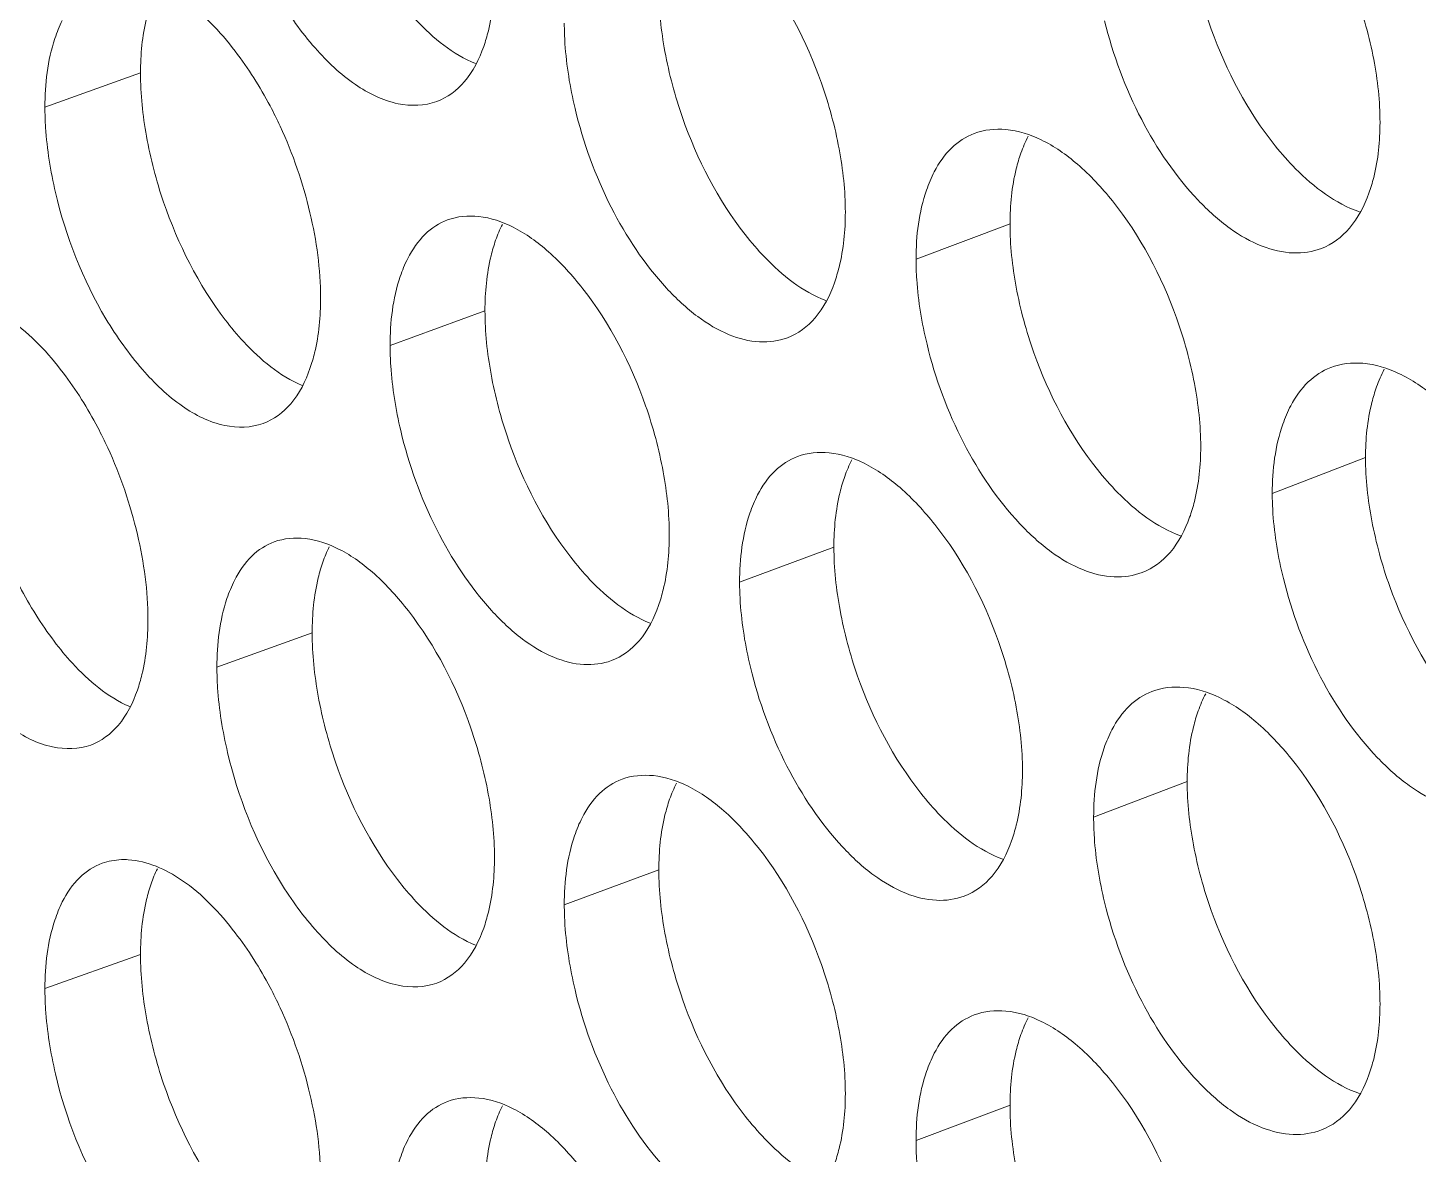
# Model space of a CAD drawing. Header units: millimetres. Extents: x 1177 to 4147, y 93 to 2194.
# Drawn here: x 2523.21 to 2535.62, y 933.59 to 943.65 of the extents above; entities that cross this region are included whole.
import ezdxf

# ---------------------------------------------------------------- set-up
doc = ezdxf.new("R2010")
doc.units = ezdxf.units.MM
doc.header["$LTSCALE"] = 0.1
doc.layers.get('0').update_dxf_attribs({"lineweight": 13})
doc.layers.add('标注', color=251, linetype='Continuous', lineweight=9)

# ---------------------------------------------------------------- blocks, each defined once
blk = doc.blocks.new('02')
at = {"layer": '标注'}
for p, q in [((4375.148, 938.768), (4373.928, 938.332)), ((4375.148, 938.768), (4373.928, 938.332)), ((4386.242, 936.843), (4385.043, 936.392)), ((4379.543, 935.733), (4378.332, 935.29)), ((4379.543, 935.733), (4378.332, 935.29)), ((4390.778, 933.859), (4389.588, 933.403)), ((4383.995, 932.718), (4382.792, 932.269)), ((4383.995, 932.718), (4382.792, 932.269)), ((4377.338, 931.623), (4376.123, 931.183)), ((4388.503, 929.724), (4387.309, 929.27)), ((4388.503, 929.724), (4387.309, 929.27)), ((4381.761, 928.597), (4380.555, 928.152)), ((4375.148, 927.518), (4373.928, 927.082)), ((4386.242, 925.593), (4385.043, 925.142))]:
    blk.add_line(p, q, dxfattribs=at)
for points, knots in [([(4376.259, 941.346), (4376.391, 940.782), (4376.708, 939.978), (4377.334, 939.099), (4377.698, 938.751), (4377.889, 938.62)], [0, 0, 0, 0, 0.537696, 0.785444, 1, 1, 1, 1]), ([(4390.963, 938.135), (4390.963, 938.405), (4390.9, 938.966), (4390.6, 940.053), (4390.186, 940.827), (4389.831, 941.268)], [0, 0, 0, 0, 0.239711, 0.497019, 1, 1, 1, 1]), ([(4388.503, 940.974), (4388.503, 940.703), (4388.565, 940.143), (4388.862, 939.055), (4389.272, 938.28), (4389.626, 937.839)], [0, 0, 0, 0, 0.239923, 0.49737, 1, 1, 1, 1]), ([(4384.141, 936.992), (4384.141, 937.262), (4384.079, 937.823), (4383.785, 938.911), (4383.38, 939.688), (4383.03, 940.132)], [0, 0, 0, 0, 0.239931, 0.497473, 1, 1, 1, 1]), ([(4376.356, 939.045), (4376.161, 939.298), (4375.776, 939.716), (4375.235, 939.962), (4374.992, 939.977)], [0, 0, 0, 0, 0.568444, 1, 1, 1, 1]), ([(4376.356, 939.045), (4376.161, 939.298), (4375.776, 939.716), (4375.235, 939.962), (4374.992, 939.977)], [0, 0, 0, 0, 0.568444, 1, 1, 1, 1]), ([(4379.527, 939.106), (4379.55, 939.172), (4379.635, 939.464), (4379.664, 939.772), (4379.664, 940.007)], [0, 0, 0, 0, 0.22821, 1, 1, 1, 1]), ([(4378.426, 939.725), (4378.502, 939.627), (4378.782, 939.294), (4379.133, 939.004), (4379.423, 938.887)], [0, 0, 0, 0, 0.28439, 1, 1, 1, 1]), ([(4381.761, 939.847), (4381.761, 939.577), (4381.822, 939.016), (4382.113, 937.928), (4382.515, 937.15), (4382.864, 936.705)], [0, 0, 0, 0, 0.240142, 0.497822, 1, 1, 1, 1]), ([(4375.283, 939.669), (4375.26, 939.603), (4375.176, 939.31), (4375.148, 939.003), (4375.148, 938.768)], [0, 0, 0, 0, 0.227846, 1, 1, 1, 1]), ([(4375.283, 939.669), (4375.26, 939.603), (4375.176, 939.31), (4375.148, 939.003), (4375.148, 938.768)], [0, 0, 0, 0, 0.227846, 1, 1, 1, 1]), ([(4374.15, 939.438), (4374.113, 939.364), (4373.971, 939.012), (4373.928, 938.626), (4373.928, 938.332)], [0, 0, 0, 0, 0.220347, 1, 1, 1, 1]), ([(4374.15, 939.438), (4374.113, 939.364), (4373.971, 939.012), (4373.928, 938.626), (4373.928, 938.332)], [0, 0, 0, 0, 0.220347, 1, 1, 1, 1]), ([(4380.555, 939.402), (4380.555, 939.315), (4380.568, 938.949), (4380.628, 938.586), (4380.692, 938.315)], [0, 0, 0, 0, 0.237664, 1, 1, 1, 1]), ([(4387.449, 939.434), (4387.555, 938.998), (4387.861, 938.177), (4388.457, 937.297), (4389.018, 936.784), (4389.432, 936.546), (4389.841, 936.447), (4390.103, 936.485), (4390.216, 936.529)], [0, 0, 0, 0, 0.307101, 0.593368, 0.717399, 0.82458, 0.91692, 1, 1, 1, 1]), ([(4376.929, 938.089), (4376.889, 938.176), (4376.724, 938.509), (4376.524, 938.826), (4376.356, 939.045)], [0, 0, 0, 0, 0.258962, 1, 1, 1, 1]), ([(4376.929, 938.089), (4376.889, 938.176), (4376.724, 938.509), (4376.524, 938.826), (4376.356, 939.045)], [0, 0, 0, 0, 0.258962, 1, 1, 1, 1]), ([(4378.928, 938.404), (4379.064, 938.454), (4379.328, 938.655), (4379.47, 938.945), (4379.527, 939.106)], [0, 0, 0, 0, 0.458276, 1, 1, 1, 1]), ([(4375.148, 938.768), (4375.148, 938.498), (4375.207, 937.937), (4375.492, 936.847), (4375.886, 936.067), (4376.229, 935.618)], [0, 0, 0, 0, 0.240361, 0.498273, 1, 1, 1, 1]), ([(4375.148, 938.768), (4375.148, 938.498), (4375.207, 937.937), (4375.492, 936.847), (4375.886, 936.067), (4376.229, 935.618)], [0, 0, 0, 0, 0.240361, 0.498273, 1, 1, 1, 1]), ([(4377.889, 938.62), (4378.053, 938.508), (4378.387, 938.339), (4378.773, 938.347), (4378.928, 938.404)], [0, 0, 0, 0, 0.54679, 1, 1, 1, 1]), ([(4373.928, 938.332), (4373.928, 938.245), (4373.941, 937.879), (4374, 937.515), (4374.063, 937.244)], [0, 0, 0, 0, 0.237593, 1, 1, 1, 1]), ([(4373.928, 938.332), (4373.928, 938.245), (4373.941, 937.879), (4374, 937.515), (4374.063, 937.244)], [0, 0, 0, 0, 0.237593, 1, 1, 1, 1]), ([(4380.692, 938.315), (4380.796, 937.88), (4381.094, 937.06), (4381.677, 936.177), (4382.226, 935.659), (4382.631, 935.417), (4383.031, 935.313), (4383.289, 935.346), (4383.401, 935.388)], [0, 0, 0, 0, 0.308628, 0.595689, 0.719688, 0.826459, 0.91799, 1, 1, 1, 1]), ([(4390.821, 937.233), (4390.845, 937.299), (4390.933, 937.592), (4390.963, 937.9), (4390.963, 938.135)], [0, 0, 0, 0, 0.228931, 1, 1, 1, 1]), ([(4377.446, 935.897), (4377.446, 936.262), (4377.339, 937.016), (4377.093, 937.735), (4376.929, 938.089)], [0, 0, 0, 0, 0.483858, 1, 1, 1, 1]), ([(4377.446, 935.897), (4377.446, 936.262), (4377.339, 937.016), (4377.093, 937.735), (4376.929, 938.089)], [0, 0, 0, 0, 0.483858, 1, 1, 1, 1]), ([(4385.785, 937.996), (4385.679, 937.956), (4385.472, 937.821), (4385.334, 937.619), (4385.276, 937.507)], [0, 0, 0, 0, 0.473099, 1, 1, 1, 1]), ([(4387.549, 937.134), (4387.414, 937.303), (4387.139, 937.599), (4386.678, 937.924), (4386.215, 938.075), (4385.912, 938.044), (4385.785, 937.996)], [0, 0, 0, 0, 0.31166, 0.579222, 0.803661, 1, 1, 1, 1]), ([(4389.626, 937.839), (4389.708, 937.737), (4390.01, 937.394), (4390.393, 937.1), (4390.703, 936.994)], [0, 0, 0, 0, 0.284942, 1, 1, 1, 1]), ([(4386.381, 937.745), (4386.358, 937.679), (4386.271, 937.386), (4386.242, 937.078), (4386.242, 936.843)], [0, 0, 0, 0, 0.228562, 1, 1, 1, 1]), ([(4385.276, 937.507), (4385.237, 937.432), (4385.089, 937.079), (4385.043, 936.689), (4385.043, 936.392)], [0, 0, 0, 0, 0.221251, 1, 1, 1, 1]), ([(4374.063, 937.244), (4374.195, 936.68), (4374.509, 935.876), (4375.131, 934.995), (4375.493, 934.646), (4375.683, 934.514)], [0, 0, 0, 0, 0.538094, 0.785773, 1, 1, 1, 1]), ([(4374.063, 937.244), (4374.195, 936.68), (4374.509, 935.876), (4375.131, 934.995), (4375.493, 934.646), (4375.683, 934.514)], [0, 0, 0, 0, 0.538094, 0.785773, 1, 1, 1, 1]), ([(4390.216, 936.529), (4390.353, 936.581), (4390.617, 936.783), (4390.763, 937.073), (4390.821, 937.233)], [0, 0, 0, 0, 0.46192, 1, 1, 1, 1]), ([(4388.675, 933.999), (4388.675, 934.269), (4388.612, 934.83), (4388.314, 935.917), (4387.903, 936.692), (4387.549, 937.134)], [0, 0, 0, 0, 0.239784, 0.49717, 1, 1, 1, 1]), ([(4379.066, 936.892), (4378.96, 936.853), (4378.752, 936.717), (4378.616, 936.514), (4378.558, 936.401)], [0, 0, 0, 0, 0.471136, 1, 1, 1, 1]), ([(4379.066, 936.892), (4378.96, 936.853), (4378.752, 936.717), (4378.616, 936.514), (4378.558, 936.401)], [0, 0, 0, 0, 0.471136, 1, 1, 1, 1]), ([(4380.791, 936.015), (4380.659, 936.183), (4380.391, 936.48), (4379.941, 936.808), (4379.489, 936.964), (4379.191, 936.938), (4379.066, 936.892)], [0, 0, 0, 0, 0.313314, 0.581411, 0.805175, 1, 1, 1, 1]), ([(4380.791, 936.015), (4380.659, 936.183), (4380.391, 936.48), (4379.941, 936.808), (4379.489, 936.964), (4379.191, 936.938), (4379.066, 936.892)], [0, 0, 0, 0, 0.313314, 0.581411, 0.805175, 1, 1, 1, 1]), ([(4384.002, 936.091), (4384.025, 936.157), (4384.112, 936.449), (4384.141, 936.757), (4384.141, 936.992)], [0, 0, 0, 0, 0.228498, 1, 1, 1, 1]), ([(4382.864, 936.705), (4382.942, 936.605), (4383.231, 936.268), (4383.595, 935.976), (4383.893, 935.863)], [0, 0, 0, 0, 0.284641, 1, 1, 1, 1]), ([(4386.242, 936.843), (4386.242, 936.573), (4386.303, 936.012), (4386.598, 934.924), (4387.006, 934.148), (4387.358, 933.706)], [0, 0, 0, 0, 0.239996, 0.497521, 1, 1, 1, 1]), ([(4379.679, 936.633), (4379.656, 936.568), (4379.571, 936.275), (4379.543, 935.968), (4379.543, 935.733)], [0, 0, 0, 0, 0.228131, 1, 1, 1, 1]), ([(4379.679, 936.633), (4379.656, 936.568), (4379.571, 936.275), (4379.543, 935.968), (4379.543, 935.733)], [0, 0, 0, 0, 0.228131, 1, 1, 1, 1]), ([(4378.558, 936.401), (4378.52, 936.326), (4378.376, 935.973), (4378.332, 935.586), (4378.332, 935.29)], [0, 0, 0, 0, 0.220694, 1, 1, 1, 1]), ([(4378.558, 936.401), (4378.52, 936.326), (4378.376, 935.973), (4378.332, 935.586), (4378.332, 935.29)], [0, 0, 0, 0, 0.220694, 1, 1, 1, 1]), ([(4385.043, 936.392), (4385.043, 936.305), (4385.057, 935.939), (4385.117, 935.576), (4385.183, 935.306)], [0, 0, 0, 0, 0.237713, 1, 1, 1, 1]), ([(4381.895, 932.872), (4381.895, 933.142), (4381.834, 933.703), (4381.542, 934.791), (4381.139, 935.569), (4380.791, 936.015)], [0, 0, 0, 0, 0.240004, 0.497624, 1, 1, 1, 1]), ([(4381.895, 932.872), (4381.895, 933.142), (4381.834, 933.703), (4381.542, 934.791), (4381.139, 935.569), (4380.791, 936.015)], [0, 0, 0, 0, 0.240004, 0.497624, 1, 1, 1, 1]), ([(4383.401, 935.388), (4383.537, 935.439), (4383.801, 935.64), (4383.945, 935.93), (4384.002, 936.091)], [0, 0, 0, 0, 0.459766, 1, 1, 1, 1]), ([(4374.16, 934.942), (4373.969, 935.194), (4373.59, 935.608), (4373.059, 935.858), (4372.82, 935.877)], [0, 0, 0, 0, 0.568222, 1, 1, 1, 1]), ([(4377.31, 934.997), (4377.333, 935.062), (4377.418, 935.355), (4377.446, 935.662), (4377.446, 935.897)], [0, 0, 0, 0, 0.228067, 1, 1, 1, 1]), ([(4377.31, 934.997), (4377.333, 935.062), (4377.418, 935.355), (4377.446, 935.662), (4377.446, 935.897)], [0, 0, 0, 0, 0.228067, 1, 1, 1, 1]), ([(4376.229, 935.618), (4376.303, 935.521), (4376.579, 935.19), (4376.924, 934.901), (4377.209, 934.781)], [0, 0, 0, 0, 0.284248, 1, 1, 1, 1]), ([(4376.229, 935.618), (4376.303, 935.521), (4376.579, 935.19), (4376.924, 934.901), (4377.209, 934.781)], [0, 0, 0, 0, 0.284248, 1, 1, 1, 1]), ([(4379.543, 935.733), (4379.543, 935.462), (4379.603, 934.901), (4379.892, 933.812), (4380.291, 933.034), (4380.638, 932.588)], [0, 0, 0, 0, 0.240215, 0.497973, 1, 1, 1, 1]), ([(4379.543, 935.733), (4379.543, 935.462), (4379.603, 934.901), (4379.892, 933.812), (4380.291, 933.034), (4380.638, 932.588)], [0, 0, 0, 0, 0.240215, 0.497973, 1, 1, 1, 1]), ([(4378.332, 935.29), (4378.332, 935.203), (4378.345, 934.837), (4378.404, 934.474), (4378.468, 934.203)], [0, 0, 0, 0, 0.23764, 1, 1, 1, 1]), ([(4378.332, 935.29), (4378.332, 935.203), (4378.345, 934.837), (4378.404, 934.474), (4378.468, 934.203)], [0, 0, 0, 0, 0.23764, 1, 1, 1, 1]), ([(4385.183, 935.306), (4385.288, 934.87), (4385.591, 934.049), (4386.183, 933.168), (4386.74, 932.654), (4387.151, 932.414), (4387.557, 932.314), (4387.818, 932.35), (4387.93, 932.393)], [0, 0, 0, 0, 0.307608, 0.594138, 0.718158, 0.825202, 0.917274, 1, 1, 1, 1]), ([(4374.73, 933.985), (4374.689, 934.073), (4374.525, 934.406), (4374.327, 934.723), (4374.16, 934.942)], [0, 0, 0, 0, 0.259052, 1, 1, 1, 1]), ([(4376.713, 934.295), (4376.848, 934.344), (4377.113, 934.545), (4377.254, 934.835), (4377.31, 934.997)], [0, 0, 0, 0, 0.457514, 1, 1, 1, 1]), ([(4376.713, 934.295), (4376.848, 934.344), (4377.113, 934.545), (4377.254, 934.835), (4377.31, 934.997)], [0, 0, 0, 0, 0.457514, 1, 1, 1, 1]), ([(4390.334, 935.009), (4390.228, 934.968), (4390.022, 934.832), (4389.883, 934.632), (4389.824, 934.521)], [0, 0, 0, 0, 0.474323, 1, 1, 1, 1]), ([(4392.126, 934.157), (4391.988, 934.326), (4391.708, 934.622), (4391.24, 934.945), (4390.769, 935.092), (4390.463, 935.058), (4390.334, 935.009)], [0, 0, 0, 0, 0.310585, 0.577804, 0.802682, 1, 1, 1, 1]), ([(4390.919, 934.762), (4390.896, 934.696), (4390.808, 934.403), (4390.778, 934.095), (4390.778, 933.859)], [0, 0, 0, 0, 0.228851, 1, 1, 1, 1]), ([(4375.683, 934.514), (4375.845, 934.402), (4376.176, 934.233), (4376.559, 934.239), (4376.713, 934.295)], [0, 0, 0, 0, 0.547253, 1, 1, 1, 1]), ([(4375.683, 934.514), (4375.845, 934.402), (4376.176, 934.233), (4376.559, 934.239), (4376.713, 934.295)], [0, 0, 0, 0, 0.547253, 1, 1, 1, 1]), ([(4389.824, 934.521), (4389.785, 934.446), (4389.635, 934.092), (4389.588, 933.701), (4389.588, 933.403)], [0, 0, 0, 0, 0.221643, 1, 1, 1, 1]), ([(4378.468, 934.203), (4378.572, 933.768), (4378.867, 932.948), (4379.445, 932.065), (4379.99, 931.545), (4380.392, 931.301), (4380.79, 931.195), (4381.046, 931.228), (4381.157, 931.269)], [0, 0, 0, 0, 0.309142, 0.59647, 0.720459, 0.827093, 0.918352, 1, 1, 1, 1]), ([(4378.468, 934.203), (4378.572, 933.768), (4378.867, 932.948), (4379.445, 932.065), (4379.99, 931.545), (4380.392, 931.301), (4380.79, 931.195), (4381.046, 931.228), (4381.157, 931.269)], [0, 0, 0, 0, 0.309142, 0.59647, 0.720459, 0.827093, 0.918352, 1, 1, 1, 1]), ([(4375.243, 931.792), (4375.243, 932.157), (4375.137, 932.912), (4374.892, 933.631), (4374.73, 933.985)], [0, 0, 0, 0, 0.483896, 1, 1, 1, 1]), ([(4383.531, 933.873), (4383.425, 933.833), (4383.218, 933.697), (4383.08, 933.495), (4383.022, 933.383)], [0, 0, 0, 0, 0.472462, 1, 1, 1, 1]), ([(4383.531, 933.873), (4383.425, 933.833), (4383.218, 933.697), (4383.08, 933.495), (4383.022, 933.383)], [0, 0, 0, 0, 0.472462, 1, 1, 1, 1]), ([(4385.283, 933.005), (4385.148, 933.174), (4384.876, 933.471), (4384.419, 933.797), (4383.959, 933.949), (4383.658, 933.92), (4383.531, 933.873)], [0, 0, 0, 0, 0.312206, 0.579944, 0.804159, 1, 1, 1, 1]), ([(4385.283, 933.005), (4385.148, 933.174), (4384.876, 933.471), (4384.419, 933.797), (4383.959, 933.949), (4383.658, 933.92), (4383.531, 933.873)], [0, 0, 0, 0, 0.312206, 0.579944, 0.804159, 1, 1, 1, 1]), ([(4388.534, 933.097), (4388.558, 933.163), (4388.645, 933.456), (4388.675, 933.764), (4388.675, 933.999)], [0, 0, 0, 0, 0.228786, 1, 1, 1, 1]), ([(4390.778, 933.859), (4390.778, 933.589), (4390.841, 933.029), (4391.139, 931.942), (4391.552, 931.168), (4391.908, 930.727)], [0, 0, 0, 0, 0.239851, 0.497219, 1, 1, 1, 1]), ([(4387.358, 933.706), (4387.439, 933.604), (4387.737, 933.263), (4388.112, 932.97), (4388.419, 932.862)], [0, 0, 0, 0, 0.284851, 1, 1, 1, 1]), ([(4384.133, 933.619), (4384.11, 933.553), (4384.024, 933.26), (4383.995, 932.953), (4383.995, 932.718)], [0, 0, 0, 0, 0.228418, 1, 1, 1, 1]), ([(4384.133, 933.619), (4384.11, 933.553), (4384.024, 933.26), (4383.995, 932.953), (4383.995, 932.718)], [0, 0, 0, 0, 0.228418, 1, 1, 1, 1]), ([(4383.022, 933.383), (4382.983, 933.308), (4382.837, 932.955), (4382.792, 932.566), (4382.792, 932.269)], [0, 0, 0, 0, 0.221061, 1, 1, 1, 1]), ([(4383.022, 933.383), (4382.983, 933.308), (4382.837, 932.955), (4382.792, 932.566), (4382.792, 932.269)], [0, 0, 0, 0, 0.221061, 1, 1, 1, 1]), ([(4389.588, 933.403), (4389.588, 933.316), (4389.602, 932.951), (4389.663, 932.588), (4389.73, 932.317)], [0, 0, 0, 0, 0.237763, 1, 1, 1, 1]), ([(4386.401, 929.868), (4386.401, 930.138), (4386.339, 930.699), (4386.043, 931.786), (4385.635, 932.562), (4385.283, 933.005)], [0, 0, 0, 0, 0.239858, 0.497322, 1, 1, 1, 1]), ([(4386.401, 929.868), (4386.401, 930.138), (4386.339, 930.699), (4386.043, 931.786), (4385.635, 932.562), (4385.283, 933.005)], [0, 0, 0, 0, 0.239858, 0.497322, 1, 1, 1, 1]), ([(4387.93, 932.393), (4388.067, 932.445), (4388.331, 932.647), (4388.476, 932.937), (4388.534, 933.097)], [0, 0, 0, 0, 0.461212, 1, 1, 1, 1]), ([(4376.855, 932.784), (4376.749, 932.746), (4376.54, 932.609), (4376.404, 932.405), (4376.347, 932.292)], [0, 0, 0, 0, 0.470447, 1, 1, 1, 1]), ([(4378.566, 931.902), (4378.435, 932.071), (4378.17, 932.368), (4377.724, 932.696), (4377.275, 932.854), (4376.979, 932.829), (4376.855, 932.784)], [0, 0, 0, 0, 0.313876, 0.582158, 0.805693, 1, 1, 1, 1]), ([(4381.757, 931.971), (4381.78, 932.037), (4381.866, 932.329), (4381.895, 932.637), (4381.895, 932.872)], [0, 0, 0, 0, 0.228354, 1, 1, 1, 1]), ([(4381.757, 931.971), (4381.78, 932.037), (4381.866, 932.329), (4381.895, 932.637), (4381.895, 932.872)], [0, 0, 0, 0, 0.228354, 1, 1, 1, 1]), ([(4383.995, 932.718), (4383.995, 932.447), (4384.056, 931.886), (4384.349, 930.798), (4384.753, 930.021), (4385.104, 929.578)], [0, 0, 0, 0, 0.240069, 0.497672, 1, 1, 1, 1]), ([(4383.995, 932.718), (4383.995, 932.447), (4384.056, 931.886), (4384.349, 930.798), (4384.753, 930.021), (4385.104, 929.578)], [0, 0, 0, 0, 0.240069, 0.497672, 1, 1, 1, 1]), ([(4373.48, 932.474), (4373.52, 932.386), (4373.683, 932.053), (4373.88, 931.735), (4374.046, 931.516)], [0, 0, 0, 0, 0.259163, 1, 1, 1, 1]), ([(4377.474, 932.524), (4377.451, 932.458), (4377.366, 932.165), (4377.338, 931.858), (4377.338, 931.623)], [0, 0, 0, 0, 0.227989, 1, 1, 1, 1]), ([(4380.638, 932.588), (4380.715, 932.488), (4381, 932.154), (4381.357, 931.862), (4381.651, 931.747)], [0, 0, 0, 0, 0.28452, 1, 1, 1, 1]), ([(4380.638, 932.588), (4380.715, 932.488), (4381, 932.154), (4381.357, 931.862), (4381.651, 931.747)], [0, 0, 0, 0, 0.28452, 1, 1, 1, 1]), ([(4376.347, 932.292), (4376.309, 932.217), (4376.166, 931.865), (4376.123, 931.479), (4376.123, 931.183)], [0, 0, 0, 0, 0.220518, 1, 1, 1, 1]), ([(4382.792, 932.269), (4382.792, 932.182), (4382.805, 931.817), (4382.865, 931.454), (4382.93, 931.183)], [0, 0, 0, 0, 0.237689, 1, 1, 1, 1]), ([(4382.792, 932.269), (4382.792, 932.182), (4382.805, 931.817), (4382.865, 931.454), (4382.93, 931.183)], [0, 0, 0, 0, 0.237689, 1, 1, 1, 1]), ([(4389.73, 932.317), (4389.837, 931.881), (4390.144, 931.06), (4390.745, 930.181), (4391.31, 929.669), (4391.727, 929.433), (4392.138, 929.336), (4392.402, 929.376), (4392.516, 929.42)], [0, 0, 0, 0, 0.306595, 0.592601, 0.716644, 0.823962, 0.916568, 1, 1, 1, 1]), ([(4379.664, 928.757), (4379.664, 929.027), (4379.603, 929.588), (4379.312, 930.677), (4378.913, 931.455), (4378.566, 931.902)], [0, 0, 0, 0, 0.240077, 0.497775, 1, 1, 1, 1]), ([(4381.157, 931.269), (4381.293, 931.319), (4381.558, 931.52), (4381.7, 931.81), (4381.757, 931.971)], [0, 0, 0, 0, 0.459026, 1, 1, 1, 1]), ([(4381.157, 931.269), (4381.293, 931.319), (4381.558, 931.52), (4381.7, 931.81), (4381.757, 931.971)], [0, 0, 0, 0, 0.459026, 1, 1, 1, 1]), ([(4375.108, 930.892), (4375.131, 930.958), (4375.215, 931.25), (4375.243, 931.557), (4375.243, 931.792)], [0, 0, 0, 0, 0.227924, 1, 1, 1, 1]), ([(4377.338, 931.623), (4377.338, 931.353), (4377.398, 930.791), (4377.685, 929.702), (4378.082, 928.923), (4378.426, 928.475)], [0, 0, 0, 0, 0.240288, 0.498123, 1, 1, 1, 1]), ([(4374.046, 931.516), (4374.119, 931.42), (4374.391, 931.091), (4374.729, 930.803), (4375.01, 930.681)], [0, 0, 0, 0, 0.284096, 1, 1, 1, 1]), ([(4376.123, 931.183), (4376.123, 931.096), (4376.136, 930.731), (4376.195, 930.367), (4376.259, 930.096)], [0, 0, 0, 0, 0.237616, 1, 1, 1, 1]), ([(4382.93, 931.183), (4383.035, 930.747), (4383.336, 929.927), (4383.922, 929.045), (4384.475, 928.529), (4384.884, 928.288), (4385.287, 928.186), (4385.546, 928.221), (4385.658, 928.263)], [0, 0, 0, 0, 0.308117, 0.594911, 0.718921, 0.825829, 0.917631, 1, 1, 1, 1]), ([(4382.93, 931.183), (4383.035, 930.747), (4383.336, 929.927), (4383.922, 929.045), (4384.475, 928.529), (4384.884, 928.288), (4385.287, 928.186), (4385.546, 928.221), (4385.658, 928.263)], [0, 0, 0, 0, 0.308117, 0.594911, 0.718921, 0.825829, 0.917631, 1, 1, 1, 1]), ([(4374.512, 930.191), (4374.648, 930.24), (4374.912, 930.441), (4375.052, 930.731), (4375.108, 930.892)], [0, 0, 0, 0, 0.456741, 1, 1, 1, 1]), ([(4388.052, 930.875), (4387.946, 930.834), (4387.74, 930.699), (4387.602, 930.498), (4387.543, 930.387)], [0, 0, 0, 0, 0.473719, 1, 1, 1, 1]), ([(4388.052, 930.875), (4387.946, 930.834), (4387.74, 930.699), (4387.602, 930.498), (4387.543, 930.387)], [0, 0, 0, 0, 0.473719, 1, 1, 1, 1]), ([(4389.831, 930.018), (4389.694, 930.187), (4389.417, 930.483), (4388.952, 930.807), (4388.485, 930.956), (4388.181, 930.924), (4388.052, 930.875)], [0, 0, 0, 0, 0.31112, 0.578509, 0.803168, 1, 1, 1, 1]), ([(4389.831, 930.018), (4389.694, 930.187), (4389.417, 930.483), (4388.952, 930.807), (4388.485, 930.956), (4388.181, 930.924), (4388.052, 930.875)], [0, 0, 0, 0, 0.31112, 0.578509, 0.803168, 1, 1, 1, 1]), ([(4388.643, 930.626), (4388.62, 930.56), (4388.533, 930.267), (4388.503, 929.959), (4388.503, 929.724)], [0, 0, 0, 0, 0.228706, 1, 1, 1, 1]), ([(4388.643, 930.626), (4388.62, 930.56), (4388.533, 930.267), (4388.503, 929.959), (4388.503, 929.724)], [0, 0, 0, 0, 0.228706, 1, 1, 1, 1]), ([(4373.491, 930.414), (4373.652, 930.301), (4373.979, 930.131), (4374.36, 930.137), (4374.512, 930.191)], [0, 0, 0, 0, 0.547725, 1, 1, 1, 1]), ([(4387.543, 930.387), (4387.504, 930.312), (4387.355, 929.958), (4387.309, 929.567), (4387.309, 929.27)], [0, 0, 0, 0, 0.221445, 1, 1, 1, 1]), ([(4387.543, 930.387), (4387.504, 930.312), (4387.355, 929.958), (4387.309, 929.567), (4387.309, 929.27)], [0, 0, 0, 0, 0.221445, 1, 1, 1, 1]), ([(4376.259, 930.096), (4376.391, 929.532), (4376.708, 928.728), (4377.334, 927.849), (4377.698, 927.501), (4377.889, 927.37)], [0, 0, 0, 0, 0.537696, 0.785444, 1, 1, 1, 1]), ([(4390.963, 926.885), (4390.963, 927.155), (4390.9, 927.716), (4390.6, 928.803), (4390.186, 929.577), (4389.831, 930.018)], [0, 0, 0, 0, 0.239711, 0.497019, 1, 1, 1, 1]), ([(4390.963, 926.885), (4390.963, 927.155), (4390.9, 927.716), (4390.6, 928.803), (4390.186, 929.577), (4389.831, 930.018)], [0, 0, 0, 0, 0.239711, 0.497019, 1, 1, 1, 1]), ([(4383.03, 928.882), (4382.897, 929.051), (4382.626, 929.348), (4382.173, 929.674), (4381.717, 929.829), (4381.417, 929.801), (4381.292, 929.755)], [0, 0, 0, 0, 0.312757, 0.580674, 0.804664, 1, 1, 1, 1]), ([(4386.261, 928.967), (4386.285, 929.032), (4386.371, 929.325), (4386.401, 929.633), (4386.401, 929.868)], [0, 0, 0, 0, 0.228642, 1, 1, 1, 1]), ([(4386.261, 928.967), (4386.285, 929.032), (4386.371, 929.325), (4386.401, 929.633), (4386.401, 929.868)], [0, 0, 0, 0, 0.228642, 1, 1, 1, 1]), ([(4381.292, 929.755), (4381.185, 929.715), (4380.978, 929.58), (4380.841, 929.377), (4380.783, 929.264)], [0, 0, 0, 0, 0.471808, 1, 1, 1, 1]), ([(4388.503, 929.724), (4388.503, 929.453), (4388.565, 928.893), (4388.862, 927.805), (4389.272, 927.03), (4389.626, 926.589)], [0, 0, 0, 0, 0.239923, 0.49737, 1, 1, 1, 1]), ([(4388.503, 929.724), (4388.503, 929.453), (4388.565, 928.893), (4388.862, 927.805), (4389.272, 927.03), (4389.626, 926.589)], [0, 0, 0, 0, 0.239923, 0.49737, 1, 1, 1, 1]), ([(4381.899, 929.499), (4381.876, 929.433), (4381.79, 929.14), (4381.761, 928.833), (4381.761, 928.597)], [0, 0, 0, 0, 0.228275, 1, 1, 1, 1]), ([(4385.104, 929.578), (4385.183, 929.477), (4385.477, 929.138), (4385.846, 928.845), (4386.149, 928.735)], [0, 0, 0, 0, 0.284751, 1, 1, 1, 1]), ([(4385.104, 929.578), (4385.183, 929.477), (4385.477, 929.138), (4385.846, 928.845), (4386.149, 928.735)], [0, 0, 0, 0, 0.284751, 1, 1, 1, 1]), ([(4380.783, 929.264), (4380.745, 929.19), (4380.599, 928.836), (4380.555, 928.448), (4380.555, 928.152)], [0, 0, 0, 0, 0.220876, 1, 1, 1, 1]), ([(4387.309, 929.27), (4387.309, 929.183), (4387.322, 928.817), (4387.383, 928.454), (4387.449, 928.184)], [0, 0, 0, 0, 0.237738, 1, 1, 1, 1]), ([(4387.309, 929.27), (4387.309, 929.183), (4387.322, 928.817), (4387.383, 928.454), (4387.449, 928.184)], [0, 0, 0, 0, 0.237738, 1, 1, 1, 1]), ([(4384.141, 925.742), (4384.141, 926.012), (4384.079, 926.573), (4383.785, 927.661), (4383.38, 928.438), (4383.03, 928.882)], [0, 0, 0, 0, 0.239931, 0.497473, 1, 1, 1, 1]), ([(4385.658, 928.263), (4385.795, 928.314), (4386.059, 928.516), (4386.204, 928.806), (4386.261, 928.967)], [0, 0, 0, 0, 0.460494, 1, 1, 1, 1]), ([(4385.658, 928.263), (4385.795, 928.314), (4386.059, 928.516), (4386.204, 928.806), (4386.261, 928.967)], [0, 0, 0, 0, 0.460494, 1, 1, 1, 1]), ([(4374.992, 928.727), (4374.963, 928.729), (4374.85, 928.73), (4374.737, 928.71), (4374.658, 928.682)], [0, 0, 0, 0, 0.257824, 1, 1, 1, 1]), ([(4376.356, 927.795), (4376.161, 928.048), (4375.776, 928.466), (4375.235, 928.712), (4374.992, 928.727)], [0, 0, 0, 0, 0.568444, 1, 1, 1, 1]), ([(4379.527, 927.856), (4379.55, 927.922), (4379.635, 928.214), (4379.664, 928.522), (4379.664, 928.757)], [0, 0, 0, 0, 0.22821, 1, 1, 1, 1]), ([(4374.658, 928.682), (4374.552, 928.643), (4374.343, 928.507), (4374.208, 928.302), (4374.15, 928.188)], [0, 0, 0, 0, 0.469738, 1, 1, 1, 1]), ([(4381.761, 928.597), (4381.761, 928.327), (4381.822, 927.766), (4382.113, 926.678), (4382.515, 925.9), (4382.864, 925.455)], [0, 0, 0, 0, 0.240142, 0.497822, 1, 1, 1, 1]), ([(4375.283, 928.419), (4375.26, 928.353), (4375.176, 928.06), (4375.148, 927.753), (4375.148, 927.518)], [0, 0, 0, 0, 0.227846, 1, 1, 1, 1]), ([(4378.426, 928.475), (4378.502, 928.377), (4378.782, 928.044), (4379.133, 927.754), (4379.423, 927.637)], [0, 0, 0, 0, 0.28439, 1, 1, 1, 1]), ([(4374.15, 928.188), (4374.113, 928.114), (4373.971, 927.762), (4373.928, 927.376), (4373.928, 927.082)], [0, 0, 0, 0, 0.220347, 1, 1, 1, 1]), ([(4387.449, 928.184), (4387.555, 927.748), (4387.861, 926.927), (4388.457, 926.047), (4389.018, 925.534), (4389.432, 925.296), (4389.841, 925.197), (4390.103, 925.235), (4390.216, 925.279)], [0, 0, 0, 0, 0.307101, 0.593368, 0.717399, 0.82458, 0.91692, 1, 1, 1, 1]), ([(4387.449, 928.184), (4387.555, 927.748), (4387.861, 926.927), (4388.457, 926.047), (4389.018, 925.534), (4389.432, 925.296), (4389.841, 925.197), (4390.103, 925.235), (4390.216, 925.279)], [0, 0, 0, 0, 0.307101, 0.593368, 0.717399, 0.82458, 0.91692, 1, 1, 1, 1]), ([(4380.555, 928.152), (4380.555, 928.065), (4380.568, 927.699), (4380.628, 927.336), (4380.692, 927.065)], [0, 0, 0, 0, 0.237664, 1, 1, 1, 1]), ([(4378.928, 927.154), (4379.064, 927.204), (4379.328, 927.405), (4379.47, 927.695), (4379.527, 927.856)], [0, 0, 0, 0, 0.458276, 1, 1, 1, 1]), ([(4376.929, 926.839), (4376.889, 926.926), (4376.724, 927.259), (4376.524, 927.576), (4376.356, 927.795)], [0, 0, 0, 0, 0.258962, 1, 1, 1, 1]), ([(4375.148, 927.518), (4375.148, 927.248), (4375.207, 926.687), (4375.492, 925.597), (4375.886, 924.817), (4376.229, 924.368)], [0, 0, 0, 0, 0.240361, 0.498273, 1, 1, 1, 1]), ([(4377.889, 927.37), (4378.053, 927.258), (4378.387, 927.089), (4378.773, 927.097), (4378.928, 927.154)], [0, 0, 0, 0, 0.54679, 1, 1, 1, 1]), ([(4373.928, 927.082), (4373.928, 926.995), (4373.941, 926.629), (4374, 926.265), (4374.063, 925.994)], [0, 0, 0, 0, 0.237593, 1, 1, 1, 1]), ([(4380.692, 927.065), (4380.796, 926.63), (4381.094, 925.81), (4381.677, 924.927), (4382.226, 924.409), (4382.631, 924.167), (4383.031, 924.063), (4383.289, 924.096), (4383.401, 924.138)], [0, 0, 0, 0, 0.308628, 0.595689, 0.719688, 0.826459, 0.91799, 1, 1, 1, 1]), ([(4377.446, 924.647), (4377.446, 925.012), (4377.339, 925.766), (4377.093, 926.485), (4376.929, 926.839)], [0, 0, 0, 0, 0.483858, 1, 1, 1, 1]), ([(4385.785, 926.746), (4385.679, 926.706), (4385.472, 926.571), (4385.334, 926.369), (4385.276, 926.257)], [0, 0, 0, 0, 0.473099, 1, 1, 1, 1]), ([(4387.549, 925.884), (4387.414, 926.053), (4387.139, 926.349), (4386.678, 926.674), (4386.215, 926.825), (4385.912, 926.794), (4385.785, 926.746)], [0, 0, 0, 0, 0.31166, 0.579222, 0.803661, 1, 1, 1, 1]), ([(4390.821, 925.983), (4390.845, 926.049), (4390.933, 926.342), (4390.963, 926.65), (4390.963, 926.885)], [0, 0, 0, 0, 0.228931, 1, 1, 1, 1]), ([(4390.821, 925.983), (4390.845, 926.049), (4390.933, 926.342), (4390.963, 926.65), (4390.963, 926.885)], [0, 0, 0, 0, 0.228931, 1, 1, 1, 1]), ([(4389.626, 926.589), (4389.708, 926.487), (4390.01, 926.144), (4390.393, 925.85), (4390.703, 925.744)], [0, 0, 0, 0, 0.284942, 1, 1, 1, 1]), ([(4389.626, 926.589), (4389.708, 926.487), (4390.01, 926.144), (4390.393, 925.85), (4390.703, 925.744)], [0, 0, 0, 0, 0.284942, 1, 1, 1, 1]), ([(4386.381, 926.495), (4386.358, 926.429), (4386.271, 926.136), (4386.242, 925.828), (4386.242, 925.593)], [0, 0, 0, 0, 0.228562, 1, 1, 1, 1]), ([(4385.276, 926.257), (4385.237, 926.182), (4385.089, 925.829), (4385.043, 925.439), (4385.043, 925.142)], [0, 0, 0, 0, 0.221251, 1, 1, 1, 1]), ([(4374.063, 925.994), (4374.195, 925.43), (4374.509, 924.626), (4375.131, 923.745), (4375.493, 923.396), (4375.683, 923.264)], [0, 0, 0, 0, 0.538094, 0.785773, 1, 1, 1, 1]), ([(4388.675, 922.749), (4388.675, 923.019), (4388.612, 923.58), (4388.314, 924.667), (4387.903, 925.442), (4387.549, 925.884)], [0, 0, 0, 0, 0.239784, 0.49717, 1, 1, 1, 1]), ([(4390.216, 925.279), (4390.353, 925.331), (4390.617, 925.533), (4390.763, 925.823), (4390.821, 925.983)], [0, 0, 0, 0, 0.46192, 1, 1, 1, 1]), ([(4390.216, 925.279), (4390.353, 925.331), (4390.617, 925.533), (4390.763, 925.823), (4390.821, 925.983)], [0, 0, 0, 0, 0.46192, 1, 1, 1, 1]), ([(4380.791, 924.765), (4380.659, 924.933), (4380.391, 925.23), (4379.941, 925.558), (4379.489, 925.714), (4379.191, 925.688), (4379.066, 925.642)], [0, 0, 0, 0, 0.313314, 0.581411, 0.805175, 1, 1, 1, 1]), ([(4384.002, 924.841), (4384.025, 924.907), (4384.112, 925.199), (4384.141, 925.507), (4384.141, 925.742)], [0, 0, 0, 0, 0.228498, 1, 1, 1, 1]), ([(4379.066, 925.642), (4378.96, 925.603), (4378.752, 925.467), (4378.616, 925.264), (4378.558, 925.151)], [0, 0, 0, 0, 0.471136, 1, 1, 1, 1]), ([(4386.242, 925.593), (4386.242, 925.323), (4386.303, 924.762), (4386.598, 923.674), (4387.006, 922.898), (4387.358, 922.456)], [0, 0, 0, 0, 0.239996, 0.497521, 1, 1, 1, 1]), ([(4379.679, 925.383), (4379.656, 925.318), (4379.571, 925.025), (4379.543, 924.718), (4379.543, 924.483)], [0, 0, 0, 0, 0.228131, 1, 1, 1, 1]), ([(4382.864, 925.455), (4382.942, 925.355), (4383.231, 925.018), (4383.595, 924.726), (4383.893, 924.613)], [0, 0, 0, 0, 0.284641, 1, 1, 1, 1]), ([(4378.558, 925.151), (4378.52, 925.076), (4378.376, 924.723), (4378.332, 924.336), (4378.332, 924.04)], [0, 0, 0, 0, 0.220694, 1, 1, 1, 1]), ([(4385.043, 925.142), (4385.043, 925.055), (4385.057, 924.689), (4385.117, 924.326), (4385.183, 924.056)], [0, 0, 0, 0, 0.237713, 1, 1, 1, 1])]:
    blk.add_open_spline(points, degree=3, knots=knots, dxfattribs=at)
for points in [[(4386.474, 937.96), (4386.438, 937.891), (4386.407, 937.819), (4386.381, 937.745)], [(4379.765, 936.836), (4379.732, 936.771), (4379.704, 936.703), (4379.679, 936.633)], [(4379.765, 936.836), (4379.732, 936.771), (4379.704, 936.703), (4379.679, 936.633)], [(4391.018, 934.986), (4390.979, 934.914), (4390.947, 934.839), (4390.919, 934.762)], [(4384.224, 933.83), (4384.189, 933.762), (4384.159, 933.691), (4384.133, 933.619)], [(4384.224, 933.83), (4384.189, 933.762), (4384.159, 933.691), (4384.133, 933.619)], [(4377.556, 932.722), (4377.525, 932.658), (4377.497, 932.591), (4377.474, 932.524)], [(4388.739, 930.845), (4388.702, 930.775), (4388.67, 930.701), (4388.643, 930.626)], [(4388.739, 930.845), (4388.702, 930.775), (4388.67, 930.701), (4388.643, 930.626)], [(4381.987, 929.706), (4381.953, 929.639), (4381.924, 929.569), (4381.899, 929.499)], [(4375.363, 928.612), (4375.332, 928.55), (4375.305, 928.485), (4375.283, 928.419)], [(4386.474, 926.71), (4386.438, 926.641), (4386.407, 926.569), (4386.381, 926.495)], [(4379.765, 925.586), (4379.732, 925.521), (4379.704, 925.453), (4379.679, 925.383)]]:
    blk.add_open_spline(points, degree=3, dxfattribs=at)

msp = doc.modelspace()

# ---------------------------------------------------------------- block references
at = {"xscale": 0.7, "yscale": 0.7, "zscale": 0.7}
msp.add_blockref('02', (-538.391, 286.112), dxfattribs=at)

doc.saveas('drawing.dxf')
